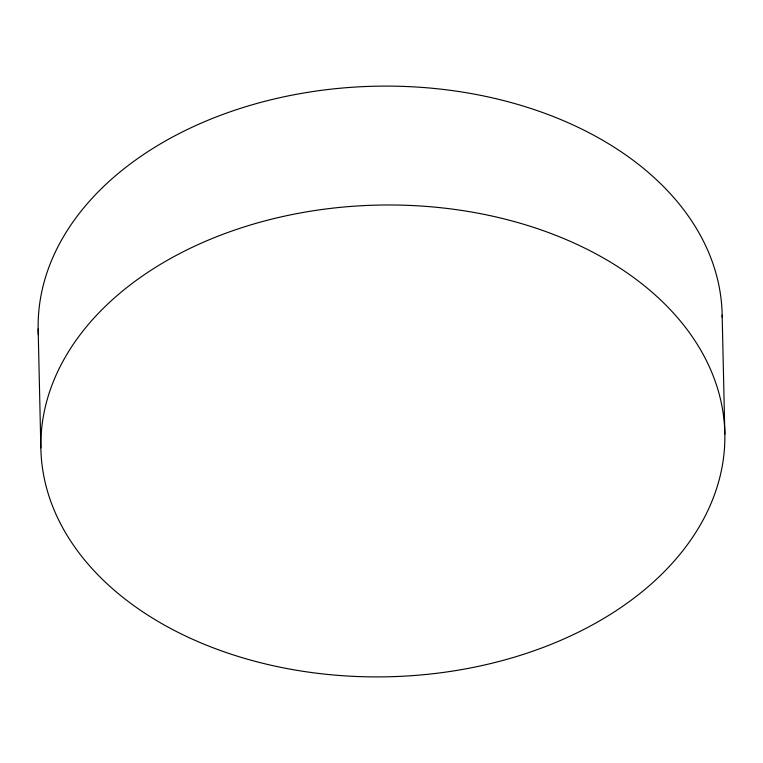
<?xml version="1.0" encoding="UTF-8"?>
<svg xmlns="http://www.w3.org/2000/svg" width="763" height="763" viewBox="0 0 763 763"><rect width="100%" height="100%" fill="white"/><g stroke="black" fill="none" stroke-linecap="round" stroke-linejoin="round"><path stroke-width="1.14" d="M722.151 315.129L724.85 434.004A342.072 235.901 -1.3 0 1 215.452 648.674A342.072 235.901 -1.3 0 1 208.251 240.145A342.072 235.901 -1.3 0 1 724.85 434.004M38.15 328.996L40.849 447.871M38.35 334.699A342.072 235.901 -1.3 0 1 373.517 86.257A342.072 235.901 -1.3 0 1 722.18 317.408"/></g></svg>
